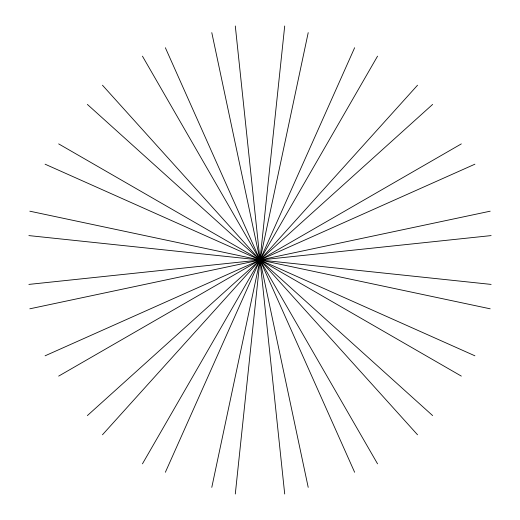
<?xml version="1.0" encoding="UTF-8"?>
<svg xmlns="http://www.w3.org/2000/svg" width="520" height="520" viewBox="0 0 520 520"><rect width="100%" height="100%" fill="white"/><g stroke="black" fill="none" stroke-linecap="round" stroke-linejoin="round"><path stroke-width="0.78" d="M235.294 494L284.707 26M211.79 487.351L308.211 32.649M165.367 472.264L354.634 47.736M142.448 463.834L377.553 56.166M102.466 434.785L417.534 85.215M87.367 415.591L432.634 104.409M58.675 376.103L461.325 143.897M45.091 355.81L474.91 164.19M29.816 308.808L490.185 211.192M28.88 284.408L491.121 235.593M28.88 235.593L491.121 284.408M29.816 211.192L490.185 308.808M45.091 164.19L474.91 355.81M58.675 143.897L461.325 376.103M87.367 104.409L432.634 415.591M102.466 85.215L417.534 434.785M142.448 56.166L377.553 463.834M165.367 47.736L354.634 472.264M211.79 32.649L308.211 487.351M235.294 26L284.707 494"/></g></svg>
